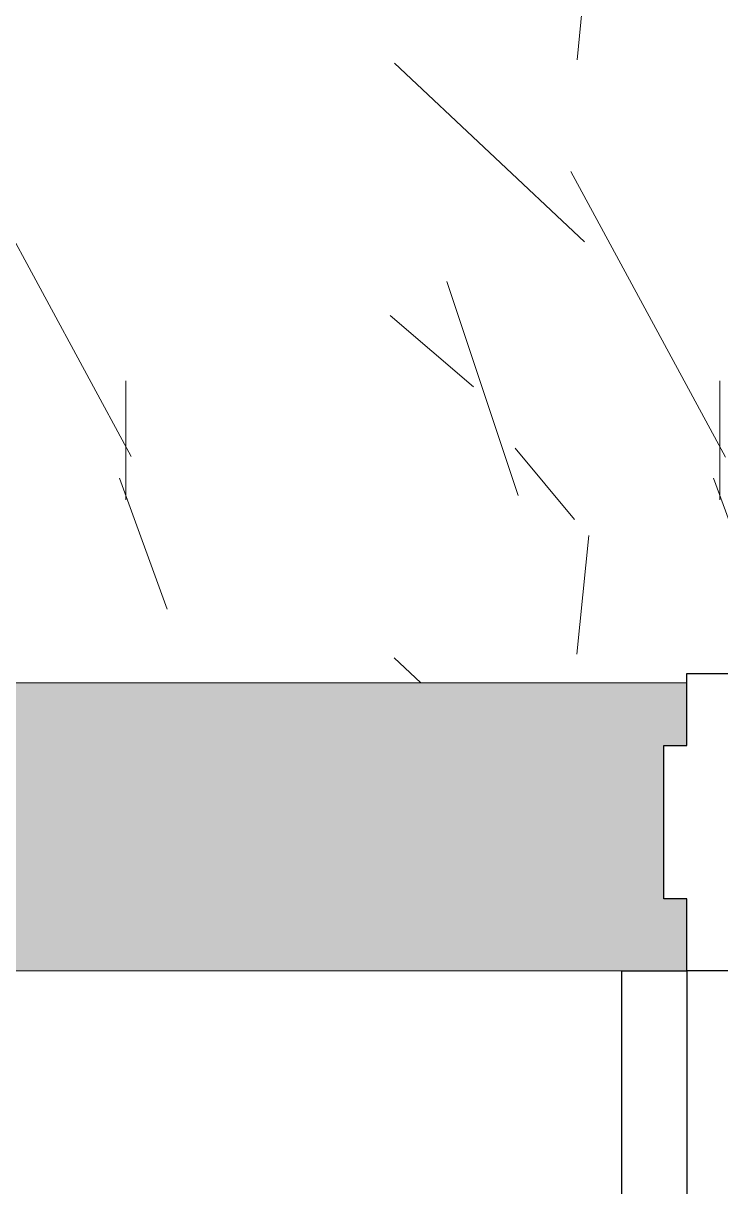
# Model space of a CAD drawing. Header units: inches. Extents: x -4169 to -1846, y 9706 to 12377.
# Drawn here: x -2761.07 to -2742.29, y 10349.6 to 10380.91 of the extents above; entities that cross this region are included whole.
import ezdxf

# ---------------------------------------------------------------- set-up
doc = ezdxf.new("R2010")
doc.units = ezdxf.units.IN
doc.header["$MEASUREMENT"] = 0
for name, color, linetype, lineweight in [('A-CLNG-PATT-1', 252, 'Continuous', 18), ('A-DOOR', 31, 'Continuous', 18), ('A-DOOR-8', 31, 'Continuous', 9), ('A-DOOR-9', 31, 'Continuous', 30), ('A-DOOR-FRAM', 31, 'Continuous', 30), ('I-WALL', 2, 'Continuous', 18), ('I-WALL-2', 2, 'Continuous', 5)]:
    doc.layers.add(name, color=color, linetype=linetype, lineweight=lineweight)

# ---------------------------------------------------------------- blocks, each defined once
blk = doc.blocks.new('HOLLOW METAL - UNIT DOOR-2160819-ENLARGED RCP - 1ST FLOOR PLAN')
at = {"layer": 'A-DOOR-8'}
blk.add_arc((18, -4.125), 36, 180, 270, dxfattribs=at)
at = {"layer": 'A-DOOR-9'}
for p, q in [((16.25, -4.125), (18, -4.125)), ((16.25, -40.125), (16.25, -4.125)), ((18, -4.125), (18, -40.125))]:
    blk.add_line(p, q, dxfattribs=at)
at = {"layer": 'A-DOOR-FRAM'}
for p, q in [((18, 3.875), (20, 3.875)), ((18, 1.9375), (18, 3.875)), ((17.375, 1.9375), (18, 1.9375)), ((17.375, -2.1875), (17.375, 1.9375)), ((18, -2.1875), (17.375, -2.1875)), ((18, -4.125), (18, -2.1875)), ((20, -4.125), (18, -4.125))]:
    blk.add_line(p, q, dxfattribs=at)

msp = doc.modelspace()

# ---------------------------------------------------------------- hatches: boundary and pattern name
at = {"layer": 'A-CLNG-PATT-1'}
h = msp.add_hatch(dxfattribs=at)
h.set_pattern_fill('FP_28', color=256, style=0, pattern_type=2)
h.set_pattern_definition([(108.435, (4.16, 0), (-16.000521, 32.0003383), [6.072, -44.525]), (139.399, (2.24, 5.76), (-96.00016541, 79.9998798), [2.95, -144.562]), (136.848, (16, 7.68), (-240.00202852, 223.9982064), [7.018, -343.889]), (109.983, (10.88, 12.48), (-47.99971113, 127.99986808), [3.746, -183.53]), (90, (9.6, 0), (-16, 16), [3.2, -12.8]), (118.443, (9.6, 3.2), (112.0002199, -207.99937941), [8.734, -427.981]), (84.289, (5.44, 10.88), (-16.00092206, -143.99947947), [3.216, -157.582]), (129.806, (5.76, 14.08), (64.00060153, -80.0001644), [2.499, -122.465])])
h.paths.add_polyline_path([(-2797.524, 10363.164), (-2781.199, 10363.164), (-2781.199, 10363.414), (-2779.28, 10363.414), (-2779.28, 10425.389), (-2798.23, 10425.389), (-2798.23, 10381.164), (-2797.524, 10381.164), (-2797.524, 10369.779)], flags=0)
h.paths.add_polyline_path([(-2743.199, 10363.164), (-2743.199, 10363.414), (-2741.199, 10363.414), (-2741.199, 10363.164), (-2740.88, 10363.164), (-2740.88, 10425.389), (-2779.03, 10425.389), (-2779.03, 10363.164), (-2755.099, 10363.164)], flags=0)
h.paths.add_polyline_path([(-2738.674, 10382.414), (-2721.68, 10382.414), (-2721.68, 10425.389), (-2740.63, 10425.389), (-2740.63, 10382.414)], flags=0)
at = {"layer": 'I-WALL-2'}
msp.add_hatch(color=256, dxfattribs=at).paths.add_polyline_path([(-2743.199, 10355.414), (-2743.199, 10357.352), (-2743.824, 10357.352), (-2743.824, 10361.477), (-2743.199, 10361.477), (-2743.199, 10363.164), (-2779.199, 10363.164), (-2779.199, 10361.477), (-2778.574, 10361.477), (-2778.574, 10357.352), (-2779.199, 10357.352), (-2779.199, 10355.414), (-2743.824, 10355.414)], flags=0)

# ---------------------------------------------------------------- linework, layer by layer
at = {"layer": 'I-WALL'}
for p, q in [((-2743.199, 10363.164), (-2779.199, 10363.164)), ((-2779.199, 10355.414), (-2744.949, 10355.414))]:
    msp.add_line(p, q, dxfattribs=at)

# ---------------------------------------------------------------- block references
at = {"layer": 'A-DOOR'}
msp.add_blockref('HOLLOW METAL - UNIT DOOR-2160819-ENLARGED RCP - 1ST FLOOR PLAN', (-2761.199, 10359.539), dxfattribs=at)

doc.saveas('drawing.dxf')
